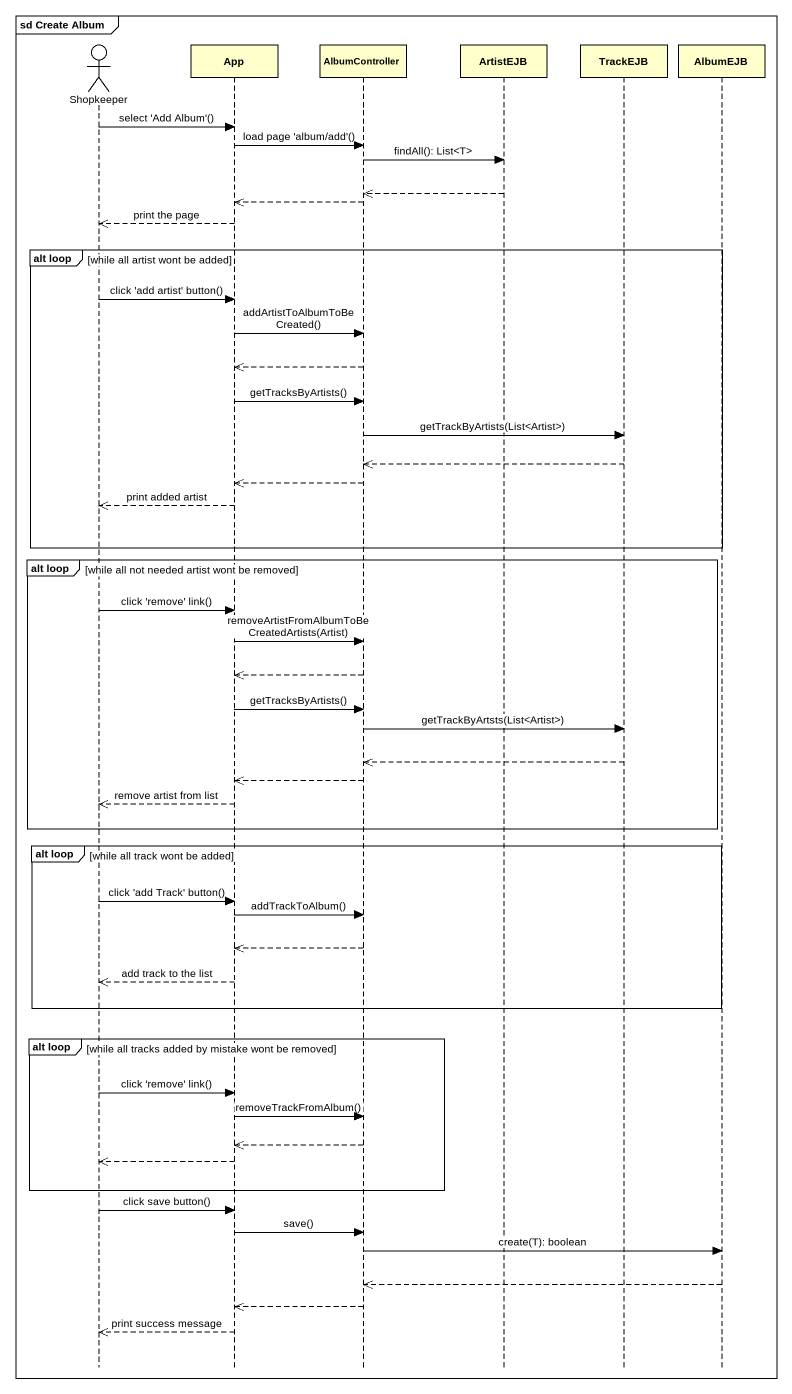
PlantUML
@startuml
mainframe sd Create Album
hide footbox
actor Shopkeeper
participant App
participant AlbumController
participant ArtistEJB
participant TrackEJB
participant AlbumEJB

Shopkeeper -> App : select 'Add Album'()
App -> AlbumController : load page 'album/add'()
AlbumController -> ArtistEJB : findAll(): List<T>
ArtistEJB -->> AlbumController
AlbumController -->> App
App -->> Shopkeeper : print the page
group alt loop [while all artist wont be added]
  Shopkeeper -> App : click 'add artist' button()
  App -> AlbumController : addArtistToAlbumToBeCreated()
  AlbumController -->> App
  App -> AlbumController : getTracksByArtists()
  AlbumController -> TrackEJB : getTrackByArtists(List<Artist>)
  TrackEJB -->> AlbumController
  AlbumController -->> App
  App -->> Shopkeeper : print added artist
end
group alt loop [while all not needed artist wont be removed]
  Shopkeeper -> App : click 'remove' link()
  App -> AlbumController : removeArtistFromAlbumToBeCreatedArtists(Artist)
  AlbumController -->> App
  App -> AlbumController : getTracksByArtists()
  AlbumController -> TrackEJB : getTrackByArtsts(List<Artist>)
  TrackEJB -->> AlbumController
  AlbumController -->> App
  App -->> Shopkeeper : remove artist from list
end
group alt loop [while all track wont be added]
  Shopkeeper -> App : click 'add Track' button()
  App -> AlbumController : addTrackToAlbum()
  AlbumController -->> App
  App -->> Shopkeeper : add track to the list
end
group alt loop [while all tracks added by mistake wont be removed]
  Shopkeeper -> App : click 'remove' link()
  App -> AlbumController : removeTrackFromAlbum()
  AlbumController -->> App
  App -->> Shopkeeper
end
Shopkeeper -> App : click save button()
App -> AlbumController : save()
AlbumController -> AlbumEJB : create(T): boolean
AlbumEJB -->> AlbumController
AlbumController -->> App
App -->> Shopkeeper : print success message
@enduml
